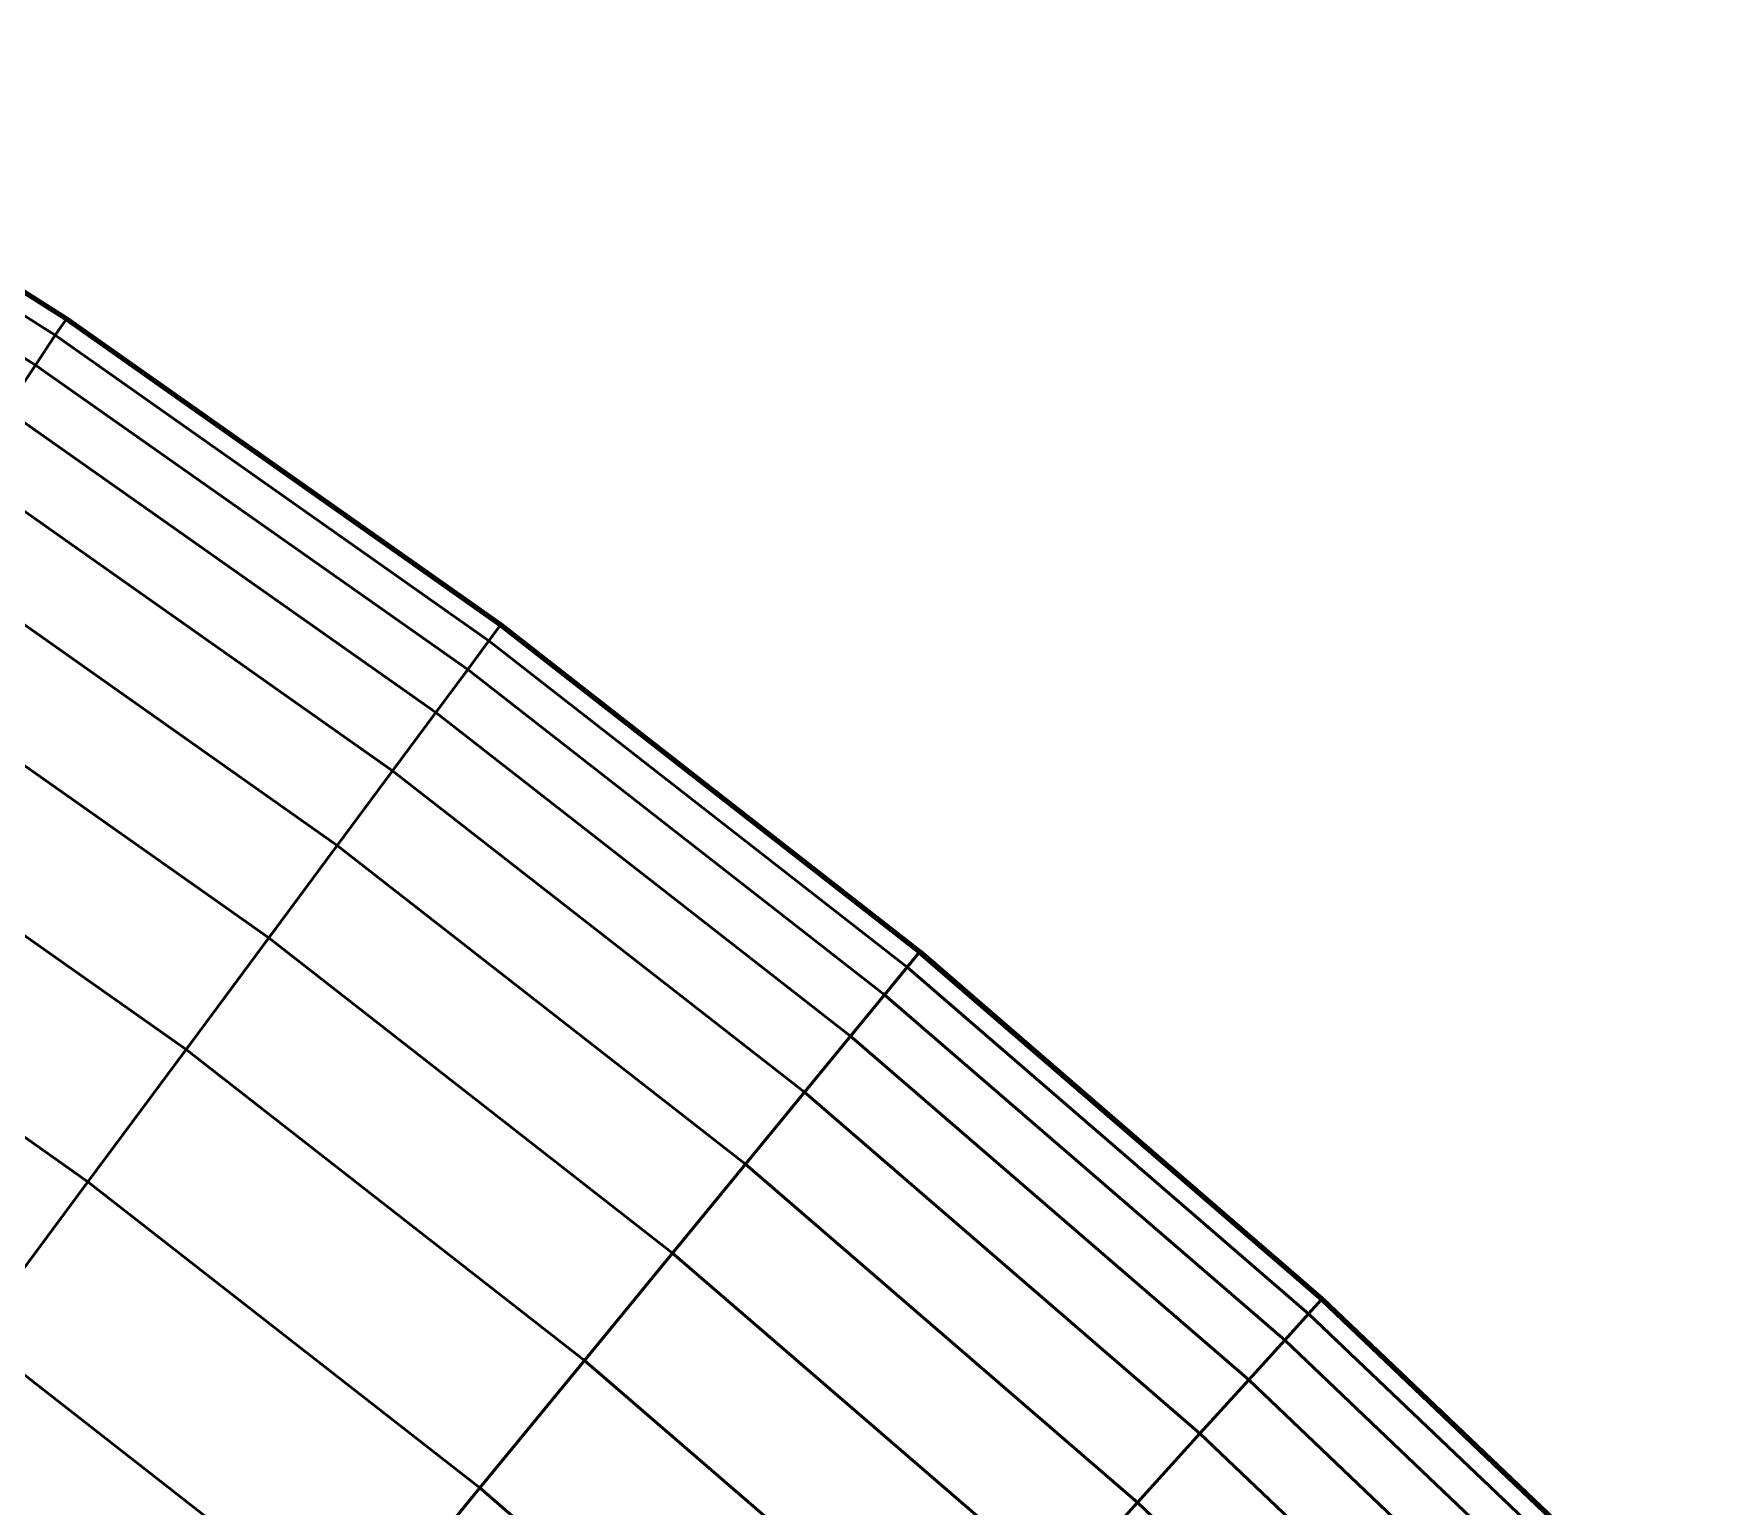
# Model space of a CAD drawing. Header units: millimetres. Extents: x -232 to 1390, y -69 to 653.
# Drawn here: x 213.53 to 226.06, y 188.35 to 199.36 of the extents above; entities that cross this region are included whole.
import ezdxf

# ---------------------------------------------------------------- set-up
doc = ezdxf.new("R2010")
doc.units = ezdxf.units.MM
doc.layers.add('Видимый контур (ГОСТ)', color=7, linetype='Continuous', lineweight=50)

msp = doc.modelspace()

# ---------------------------------------------------------------- linework, layer by layer
at = {"layer": 'Видимый контур (ГОСТ)'}
for p, q in [((210.427, 199.361), (213.785, 197.235)), ((210.346, 199.226), (213.697, 197.104)), ((210.417, 199.345), (213.775, 197.219)), ((210.209, 198.998), (213.549, 196.882)), ((213.785, 197.235), (213.775, 197.219)), ((217.034, 194.946), (213.785, 197.235)), ((213.697, 197.104), (213.549, 196.882)), ((213.775, 197.219), (213.697, 197.104)), ((216.94, 194.82), (213.697, 197.104)), ((217.023, 194.931), (213.775, 197.219)), ((213.549, 196.882), (213.327, 196.55)), ((216.782, 194.606), (213.549, 196.882)), ((216.543, 194.284), (213.327, 196.55)), ((216.22, 193.848), (213.026, 196.098)), ((215.806, 193.29), (212.639, 195.52)), ((217.023, 194.931), (216.94, 194.82)), ((217.034, 194.946), (217.023, 194.931)), ((220.156, 192.486), (217.023, 194.931)), ((220.168, 192.501), (217.034, 194.946)), ((215.294, 192.599), (212.162, 194.805)), ((216.94, 194.82), (216.782, 194.606)), ((220.068, 192.379), (216.94, 194.82)), ((216.782, 194.606), (216.543, 194.284)), ((219.899, 192.173), (216.782, 194.606)), ((216.543, 194.284), (216.22, 193.848)), ((219.645, 191.864), (216.543, 194.284)), ((214.675, 191.764), (211.584, 193.941)), ((216.22, 193.848), (215.806, 193.29)), ((219.3, 191.444), (216.22, 193.848)), ((215.806, 193.29), (215.294, 192.599)), ((218.859, 190.907), (215.806, 193.29)), ((213.94, 190.775), (210.9, 192.917)), ((215.294, 192.599), (214.675, 191.764)), ((218.314, 190.242), (215.294, 192.599)), ((220.156, 192.486), (220.068, 192.379)), ((220.168, 192.501), (220.156, 192.486)), ((220.156, 192.486), (223.165, 189.891)), ((220.168, 192.501), (223.177, 189.905)), ((220.068, 192.379), (219.899, 192.173)), ((220.068, 192.379), (223.071, 189.788)), ((219.899, 192.173), (219.645, 191.864)), ((219.899, 192.173), (222.893, 189.591)), ((219.645, 191.864), (219.3, 191.444)), ((219.645, 191.864), (222.624, 189.294)), ((214.675, 191.764), (213.94, 190.775)), ((217.655, 189.439), (214.675, 191.764)), ((219.3, 191.444), (218.859, 190.907)), ((219.3, 191.444), (222.259, 188.892)), ((218.859, 190.907), (218.314, 190.242)), ((218.859, 190.907), (221.792, 188.377)), ((213.94, 190.775), (213.088, 189.625)), ((216.873, 188.486), (213.94, 190.775)), ((218.314, 190.242), (217.655, 189.439)), ((218.314, 190.242), (221.215, 187.74)), ((223.165, 189.891), (223.071, 189.788)), ((223.177, 189.905), (223.165, 189.891)), ((223.165, 189.891), (226.043, 187.151)), ((223.177, 189.905), (226.056, 187.164)), ((223.071, 189.788), (222.893, 189.591)), ((223.071, 189.788), (225.944, 187.053)), ((215.965, 187.379), (213.088, 189.625)), ((222.893, 189.591), (222.624, 189.294)), ((222.893, 189.591), (225.756, 186.865)), ((217.655, 189.439), (216.873, 188.486)), ((217.655, 189.439), (220.517, 186.97)), ((222.624, 189.294), (222.259, 188.892)), ((222.624, 189.294), (225.473, 186.582)), ((222.259, 188.892), (221.792, 188.377)), ((222.259, 188.892), (225.089, 186.198)), ((216.873, 188.486), (215.965, 187.379)), ((216.873, 188.486), (219.689, 186.057)), ((221.792, 188.377), (221.215, 187.74)), ((221.792, 188.377), (224.598, 185.706))]:
    msp.add_line(p, q, dxfattribs=at)

doc.saveas('drawing.dxf')
